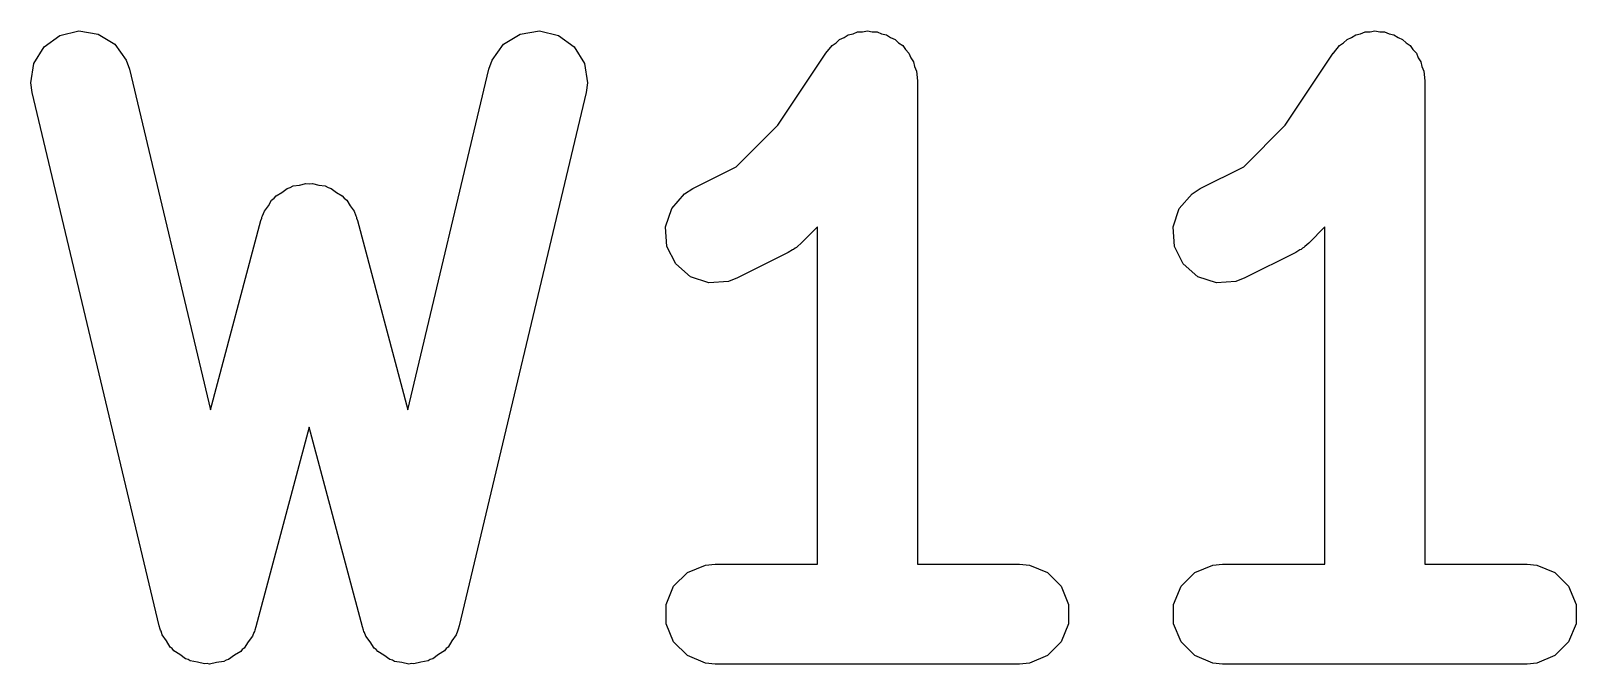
# Model space of a CAD drawing. Extents: x 2.89 to 7.48, y -5.65 to -1.93.
# Drawn here: x 7.2648 to 7.3561, y -3.9694 to -3.932 of the extents above; entities that cross this region are included whole.
import ezdxf

# ---------------------------------------------------------------- set-up
doc = ezdxf.new("R2010")
doc.units = 0
doc.header["$MEASUREMENT"] = 0
doc.layers.add('BLACK', color=7, linetype='CONTINUOUS')

msp = doc.modelspace()

# ---------------------------------------------------------------- linework, layer by layer
at = {"layer": 'BLACK', "linetype": 'CONTINUOUS'}
for p, q in [((7.266532, -3.932249), (7.267653, -3.931982)), ((7.267653, -3.931982), (7.268791, -3.932165)), ((7.293733, -3.932165), (7.29487, -3.931982)), ((7.29487, -3.931982), (7.295991, -3.932249)), ((7.313971, -3.932037), (7.314255, -3.93198)), ((7.314255, -3.93198), (7.314541, -3.932037)), ((7.343967, -3.932037), (7.344251, -3.93198)), ((7.344251, -3.93198), (7.344538, -3.932037)), ((7.264995, -3.933906), (7.265599, -3.932924)), ((7.265599, -3.932924), (7.266532, -3.932249)), ((7.268791, -3.932165), (7.269772, -3.932768)), ((7.269772, -3.932768), (7.270447, -3.933702)), ((7.292076, -3.933702), (7.292752, -3.932768)), ((7.292752, -3.932768), (7.293733, -3.932165)), ((7.295991, -3.932249), (7.296925, -3.932924)), ((7.296925, -3.932924), (7.297528, -3.933906)), ((7.311804, -3.93329), (7.312168, -3.932847)), ((7.312168, -3.932847), (7.31241, -3.932684)), ((7.31241, -3.932684), (7.312617, -3.932478)), ((7.312617, -3.932478), (7.312884, -3.932367)), ((7.312884, -3.932367), (7.313125, -3.932206)), ((7.313125, -3.932206), (7.313411, -3.932149)), ((7.313411, -3.932149), (7.313682, -3.932037)), ((7.313682, -3.932037), (7.313971, -3.932037)), ((7.314541, -3.932037), (7.314834, -3.932037)), ((7.314834, -3.932037), (7.315101, -3.932148)), ((7.315101, -3.932148), (7.315385, -3.932204)), ((7.315385, -3.932204), (7.315628, -3.932366)), ((7.315628, -3.932366), (7.315898, -3.932478)), ((7.315898, -3.932478), (7.316103, -3.932682)), ((7.316103, -3.932682), (7.316343, -3.932843)), ((7.316343, -3.932843), (7.316506, -3.933086)), ((7.341801, -3.93329), (7.342164, -3.932847)), ((7.342164, -3.932847), (7.342407, -3.932684)), ((7.342407, -3.932684), (7.342613, -3.932478)), ((7.342613, -3.932478), (7.342881, -3.932367)), ((7.342881, -3.932367), (7.343121, -3.932206)), ((7.343121, -3.932206), (7.343408, -3.932149)), ((7.343408, -3.932149), (7.343678, -3.932037)), ((7.343678, -3.932037), (7.343967, -3.932037)), ((7.344538, -3.932037), (7.34483, -3.932037)), ((7.34483, -3.932037), (7.345097, -3.932148)), ((7.345097, -3.932148), (7.345381, -3.932204)), ((7.345381, -3.932204), (7.345624, -3.932366)), ((7.345624, -3.932366), (7.345894, -3.932478)), ((7.345894, -3.932478), (7.346099, -3.932682)), ((7.346099, -3.932682), (7.34634, -3.932843)), ((7.34634, -3.932843), (7.346502, -3.933086)), ((7.270447, -3.933702), (7.270636, -3.934249)), ((7.291888, -3.934249), (7.292076, -3.933702)), ((7.308963, -3.937551), (7.311801, -3.933295)), ((7.311801, -3.933295), (7.311802, -3.933293)), ((7.311802, -3.933292), (7.311804, -3.93329)), ((7.311802, -3.933293), (7.311802, -3.933292)), ((7.316506, -3.933086), (7.316713, -3.933292)), ((7.316713, -3.933292), (7.316823, -3.93356)), ((7.316823, -3.93356), (7.316984, -3.9338)), ((7.316984, -3.9338), (7.317042, -3.934087)), ((7.338959, -3.937551), (7.341797, -3.933295)), ((7.341797, -3.933295), (7.341798, -3.933293)), ((7.341798, -3.933293), (7.341799, -3.933292)), ((7.341799, -3.933292), (7.341801, -3.93329)), ((7.346502, -3.933086), (7.346709, -3.933292)), ((7.346709, -3.933292), (7.34682, -3.93356)), ((7.34682, -3.93356), (7.346981, -3.9338)), ((7.346981, -3.9338), (7.347038, -3.934087)), ((7.264813, -3.935043), (7.264995, -3.933906)), ((7.270636, -3.934249), (7.275424, -3.954361)), ((7.287099, -3.954361), (7.291888, -3.934249)), ((7.297528, -3.933906), (7.297711, -3.935043)), ((7.317042, -3.934087), (7.317154, -3.934357)), ((7.317154, -3.934357), (7.31721, -3.934927)), ((7.347038, -3.934087), (7.34715, -3.934357)), ((7.34715, -3.934357), (7.347206, -3.934927)), ((7.264891, -3.935617), (7.264813, -3.935043)), ((7.27239, -3.967113), (7.264891, -3.935617)), ((7.297632, -3.935617), (7.290133, -3.967113)), ((7.297711, -3.935043), (7.297632, -3.935617)), ((7.31721, -3.934927), (7.31721, -3.93493)), ((7.31721, -3.93493), (7.31721, -3.934931)), ((7.31721, -3.934931), (7.31721, -3.934933)), ((7.31721, -3.934933), (7.31721, -3.963476)), ((7.347206, -3.934927), (7.347207, -3.93493)), ((7.347207, -3.93493), (7.347206, -3.934931)), ((7.347206, -3.934931), (7.347207, -3.934933)), ((7.347207, -3.934933), (7.347207, -3.963476)), ((7.306509, -3.940005), (7.308963, -3.937551)), ((7.336505, -3.940005), (7.338959, -3.937551)), ((7.303938, -3.941291), (7.306509, -3.940005)), ((7.333934, -3.941291), (7.336505, -3.940005)), ((7.280144, -3.941233), (7.280309, -3.941137)), ((7.280309, -3.941137), (7.280696, -3.941085)), ((7.280696, -3.941085), (7.281072, -3.940985)), ((7.281072, -3.940985), (7.281262, -3.94101)), ((7.281262, -3.94101), (7.281451, -3.940985)), ((7.281451, -3.940985), (7.281828, -3.941086)), ((7.281828, -3.941086), (7.282214, -3.941137)), ((7.282214, -3.941137), (7.28238, -3.941233)), ((7.278849, -3.942319), (7.279044, -3.941982)), ((7.279044, -3.941982), (7.279196, -3.941866)), ((7.279196, -3.941866), (7.279312, -3.941714)), ((7.279312, -3.941714), (7.279649, -3.941519)), ((7.279649, -3.941519), (7.279959, -3.941282)), ((7.279959, -3.941282), (7.280144, -3.941233)), ((7.28238, -3.941233), (7.282564, -3.941282)), ((7.282564, -3.941282), (7.282874, -3.941519)), ((7.282874, -3.941519), (7.283211, -3.941714)), ((7.283211, -3.941714), (7.283327, -3.941866)), ((7.283327, -3.941866), (7.283479, -3.941982)), ((7.283479, -3.941982), (7.283675, -3.94232)), ((7.302693, -3.942469), (7.303448, -3.941599)), ((7.303448, -3.941599), (7.303938, -3.941291)), ((7.33269, -3.942469), (7.333445, -3.941599)), ((7.333445, -3.941599), (7.333934, -3.941291)), ((7.278467, -3.942979), (7.278506, -3.942912)), ((7.278506, -3.942912), (7.278612, -3.942629)), ((7.278612, -3.942629), (7.278849, -3.942319)), ((7.283675, -3.94232), (7.283911, -3.942629)), ((7.283911, -3.942629), (7.284018, -3.942912)), ((7.284018, -3.942912), (7.284057, -3.942979)), ((7.302329, -3.943562), (7.302693, -3.942469)), ((7.332325, -3.943562), (7.33269, -3.942469)), ((7.275424, -3.954361), (7.278409, -3.943171)), ((7.278409, -3.943171), (7.278459, -3.943036)), ((7.278459, -3.943036), (7.278467, -3.942979)), ((7.284057, -3.942979), (7.284064, -3.943036)), ((7.284064, -3.943036), (7.284115, -3.943171)), ((7.284115, -3.943171), (7.287099, -3.954361)), ((7.302411, -3.944712), (7.302329, -3.943562)), ((7.311305, -3.943561), (7.310346, -3.94452)), ((7.311305, -3.963476), (7.311305, -3.943561)), ((7.332407, -3.944712), (7.332325, -3.943562)), ((7.341301, -3.943561), (7.340343, -3.94452)), ((7.341301, -3.963476), (7.341301, -3.943561)), ((7.302926, -3.945742), (7.302411, -3.944712)), ((7.310069, -3.944765), (7.30998, -3.944821)), ((7.31012, -3.944706), (7.310069, -3.944765)), ((7.310346, -3.94452), (7.31012, -3.944706)), ((7.332922, -3.945742), (7.332407, -3.944712)), ((7.340065, -3.944765), (7.339976, -3.944821)), ((7.340116, -3.944706), (7.340065, -3.944765)), ((7.340343, -3.94452), (7.340116, -3.944706)), ((7.309579, -3.945073), (7.306579, -3.946573)), ((7.309827, -3.944917), (7.309579, -3.945073)), ((7.309899, -3.944887), (7.309827, -3.944917)), ((7.30998, -3.944821), (7.309899, -3.944887)), ((7.339575, -3.945073), (7.336575, -3.946573)), ((7.339823, -3.944917), (7.339575, -3.945073)), ((7.339895, -3.944887), (7.339823, -3.944917)), ((7.339976, -3.944821), (7.339895, -3.944887)), ((7.303796, -3.946497), (7.302926, -3.945742)), ((7.304889, -3.946861), (7.303796, -3.946497)), ((7.306579, -3.946573), (7.306039, -3.94678)), ((7.333793, -3.946497), (7.332922, -3.945742)), ((7.334886, -3.946861), (7.333793, -3.946497)), ((7.336575, -3.946573), (7.336035, -3.94678)), ((7.306039, -3.94678), (7.304889, -3.946861)), ((7.336035, -3.94678), (7.334886, -3.946861)), ((7.281262, -3.955392), (7.278116, -3.96719)), ((7.284408, -3.96719), (7.281262, -3.955392)), ((7.302804, -3.964788), (7.303618, -3.963974)), ((7.303618, -3.963974), (7.304683, -3.963533)), ((7.304683, -3.963533), (7.305259, -3.963476)), ((7.305259, -3.963476), (7.311305, -3.963476)), ((7.31721, -3.963476), (7.323256, -3.963476)), ((7.323256, -3.963476), (7.323833, -3.963533)), ((7.323833, -3.963533), (7.324897, -3.963974)), ((7.324897, -3.963974), (7.325712, -3.964788)), ((7.3328, -3.964788), (7.333614, -3.963974)), ((7.333614, -3.963974), (7.334679, -3.963533)), ((7.334679, -3.963533), (7.335255, -3.963476)), ((7.335255, -3.963476), (7.341301, -3.963476)), ((7.347207, -3.963476), (7.353253, -3.963476)), ((7.353253, -3.963476), (7.353829, -3.963533)), ((7.353829, -3.963533), (7.354893, -3.963974)), ((7.354893, -3.963974), (7.355708, -3.964788)), ((7.302363, -3.965853), (7.302804, -3.964788)), ((7.325712, -3.964788), (7.326152, -3.965853)), ((7.332359, -3.965853), (7.3328, -3.964788)), ((7.355708, -3.964788), (7.356149, -3.965853)), ((7.302363, -3.967005), (7.302363, -3.965853)), ((7.326152, -3.965853), (7.326152, -3.967005)), ((7.332359, -3.967005), (7.332359, -3.965853)), ((7.356149, -3.965853), (7.356149, -3.967005)), ((7.272458, -3.96731), (7.27239, -3.967113)), ((7.272468, -3.967381), (7.272458, -3.96731)), ((7.272505, -3.967446), (7.272468, -3.967381)), ((7.272579, -3.96766), (7.272505, -3.967446)), ((7.277992, -3.967519), (7.277912, -3.967732)), ((7.278031, -3.967456), (7.277992, -3.967519)), ((7.278042, -3.967386), (7.278031, -3.967456)), ((7.278116, -3.96719), (7.278042, -3.967386)), ((7.284481, -3.967386), (7.284408, -3.96719)), ((7.284493, -3.967456), (7.284481, -3.967386)), ((7.284531, -3.967519), (7.284493, -3.967456)), ((7.284611, -3.967732), (7.284531, -3.967519)), ((7.290019, -3.967446), (7.289945, -3.96766)), ((7.290056, -3.967381), (7.290019, -3.967446)), ((7.290065, -3.96731), (7.290056, -3.967381)), ((7.290133, -3.967113), (7.290065, -3.96731)), ((7.302804, -3.968069), (7.302363, -3.967005)), ((7.326152, -3.967005), (7.325712, -3.968069)), ((7.3328, -3.968069), (7.332359, -3.967005)), ((7.356149, -3.967005), (7.355708, -3.968069)), ((7.27283, -3.968008), (7.272579, -3.96766)), ((7.273045, -3.968378), (7.27283, -3.968008)), ((7.273165, -3.968471), (7.273045, -3.968378)), ((7.273254, -3.968593), (7.273165, -3.968471)), ((7.277304, -3.968526), (7.277212, -3.968647)), ((7.277427, -3.968437), (7.277304, -3.968526)), ((7.277652, -3.968072), (7.277427, -3.968437)), ((7.277912, -3.967732), (7.277652, -3.968072)), ((7.284872, -3.968072), (7.284611, -3.967732)), ((7.285096, -3.968437), (7.284872, -3.968072)), ((7.285219, -3.968526), (7.285096, -3.968437)), ((7.285311, -3.968647), (7.285219, -3.968526)), ((7.289358, -3.968471), (7.289269, -3.968593)), ((7.289479, -3.968379), (7.289358, -3.968471)), ((7.289693, -3.968007), (7.289479, -3.968379)), ((7.289945, -3.96766), (7.289693, -3.968007)), ((7.303618, -3.968884), (7.302804, -3.968069)), ((7.325712, -3.968069), (7.324897, -3.968884)), ((7.333614, -3.968884), (7.3328, -3.968069)), ((7.355708, -3.968069), (7.354893, -3.968884)), ((7.273619, -3.968818), (7.273254, -3.968593)), ((7.27396, -3.969079), (7.273619, -3.968818)), ((7.274106, -3.969118), (7.27396, -3.969079)), ((7.274235, -3.969197), (7.274106, -3.969118)), ((7.274659, -3.969265), (7.274235, -3.969197)), ((7.275073, -3.969376), (7.274659, -3.969265)), ((7.275223, -3.969356), (7.275073, -3.969376)), ((7.275373, -3.96938), (7.275223, -3.969356)), ((7.27579, -3.96928), (7.275373, -3.96938)), ((7.276215, -3.969224), (7.27579, -3.96928)), ((7.276346, -3.969148), (7.276215, -3.969224)), ((7.276494, -3.969113), (7.276346, -3.969148)), ((7.276841, -3.968861), (7.276494, -3.969113)), ((7.277212, -3.968647), (7.276841, -3.968861)), ((7.285682, -3.968861), (7.285311, -3.968647)), ((7.28603, -3.969113), (7.285682, -3.968861)), ((7.286177, -3.969148), (7.28603, -3.969113)), ((7.286308, -3.969224), (7.286177, -3.969148)), ((7.286733, -3.96928), (7.286308, -3.969224)), ((7.287151, -3.96938), (7.286733, -3.96928)), ((7.2873, -3.969356), (7.287151, -3.96938)), ((7.287451, -3.969376), (7.2873, -3.969356)), ((7.287865, -3.969265), (7.287451, -3.969376)), ((7.288288, -3.969197), (7.287865, -3.969265)), ((7.288417, -3.969118), (7.288288, -3.969197)), ((7.288564, -3.969079), (7.288417, -3.969118)), ((7.288904, -3.968818), (7.288564, -3.969079)), ((7.289269, -3.968593), (7.288904, -3.968818)), ((7.304683, -3.969325), (7.303618, -3.968884)), ((7.305259, -3.969382), (7.304683, -3.969325)), ((7.323256, -3.969382), (7.305259, -3.969382)), ((7.323833, -3.969325), (7.323256, -3.969382)), ((7.324897, -3.968884), (7.323833, -3.969325)), ((7.334679, -3.969325), (7.333614, -3.968884)), ((7.335255, -3.969382), (7.334679, -3.969325)), ((7.353253, -3.969382), (7.335255, -3.969382)), ((7.353829, -3.969325), (7.353253, -3.969382)), ((7.354893, -3.968884), (7.353829, -3.969325))]:
    msp.add_line(p, q, dxfattribs=at)

doc.saveas('drawing.dxf')
